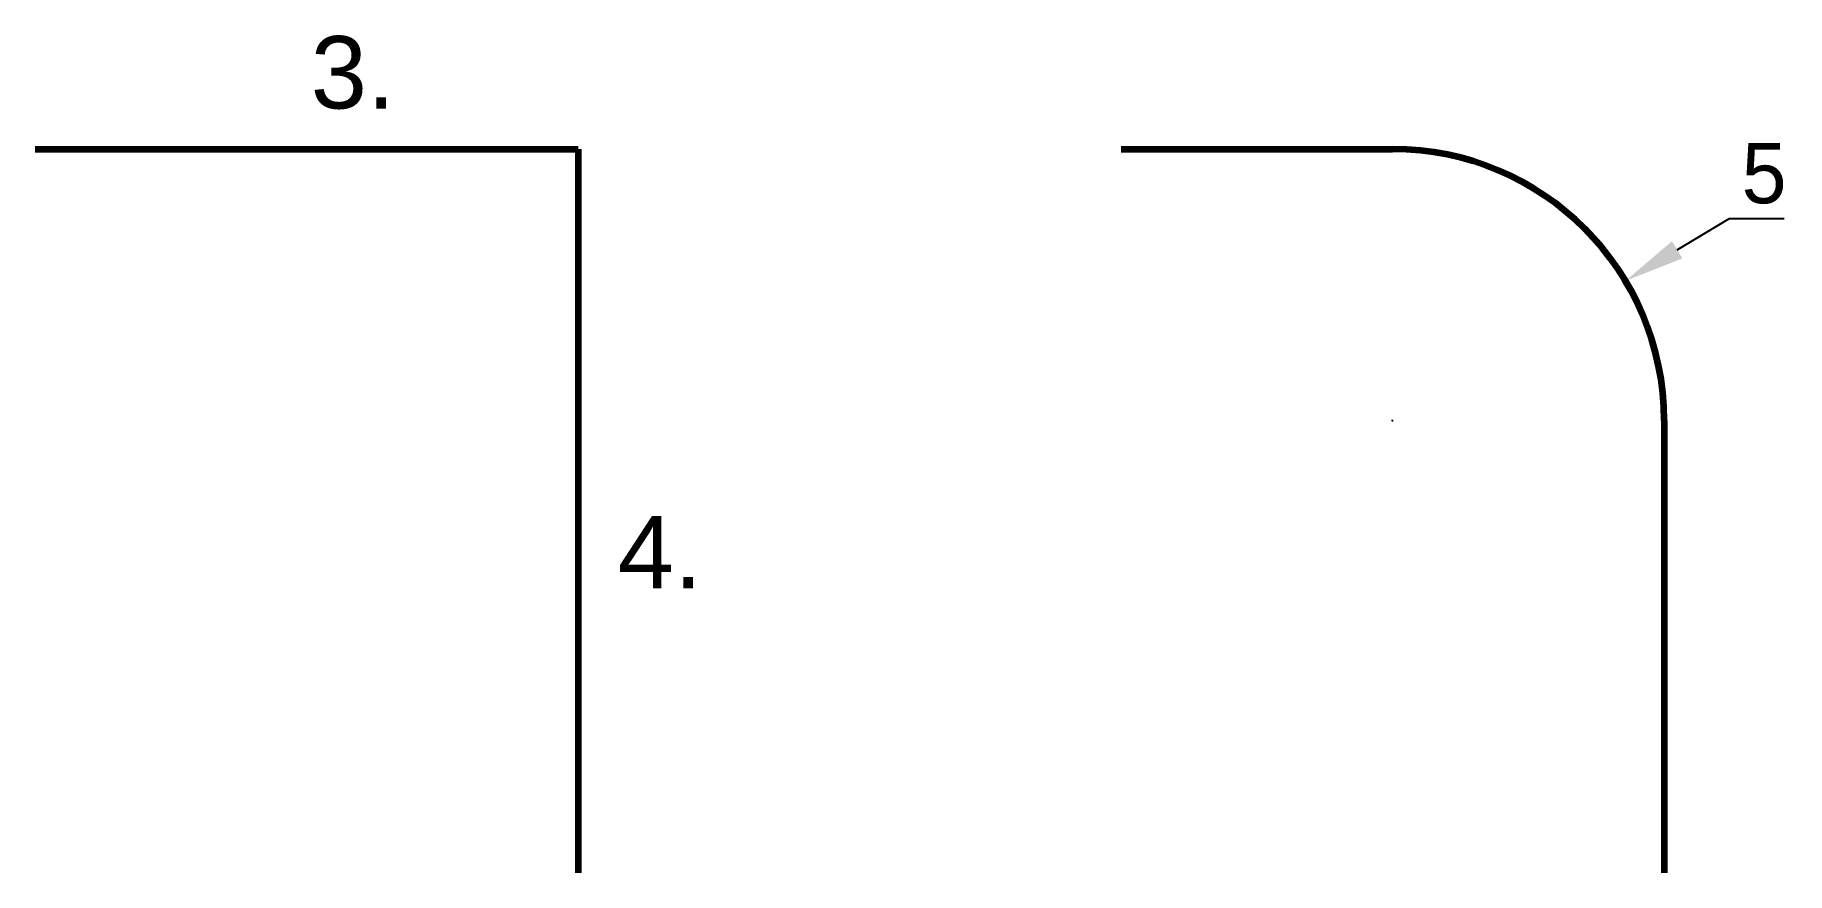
# Model space of a CAD drawing. Extents: x 0 to 290, y 0 to 139.
import ezdxf

# ---------------------------------------------------------------- set-up
doc = ezdxf.new("R2010")
doc.units = 0
doc.layers.get('0').update_dxf_attribs({"lineweight": 13})
doc.layers.add('construction', color=7, linetype='Continuous', lineweight=100)
doc.layers.add('dimensions', color=5, linetype='Continuous', lineweight=35)
doc.styles.add('textstyle0', font='')
doc.styles.add('textstyle1', font='')
doc.styles.get('textstyle0').set_extended_font_data('Arial')
doc.styles.get('textstyle1').set_extended_font_data('Arial')
doc.dimstyles.new('QCADDimStyle', dxfattribs={"dimtxt": 10, "dimasz": 10, "dimexe": 5, "dimexo": 2.5, "dimgap": 2.5, "dimtad": 1, "dimtoh": 1, "dimdec": 4, "dimzin": 0, "dimdsep": 46, "dimtxsty": 'Standard', "dimcen": 0.09, "dimadec": 0, "dimazin": 0, "dimtfac": 1, "dimtdec": 4, "dimtofl": 0, "dimtmove": 0, "dimatfit": 3, "dimfxl": 1, "dimtolj": 1, "dimtzin": 0, "dimarcsym": 0})

# ---------------------------------------------------------------- blocks, each defined once
blk = doc.blocks.new('*D1')
at = {"layer": 'Defpoints', "color": 0}
for p in [(263.59, 98.15), (225, 75)]:
    blk.add_point(p, dxfattribs=at)
at = {"layer": 'dimensions', "color": 0, "lineweight": -2}
for p, q in [((272.16, 103.3), (280.74, 108.44)), ((289.9, 108.44), (280.74, 108.44)), ((224.91, 75), (225.09, 75)), ((225, 74.91), (225, 75.09))]:
    blk.add_line(p, q, dxfattribs=at)
at = {"layer": 'dimensions', "color": 0}
blk.add_solid([(271.3, 104.73), (273.02, 101.87), (263.59, 98.15)], dxfattribs=at)
at = {"layer": 'dimensions', "color": 0, "insert": (286.57, 115.94), "char_height": 10, "attachment_point": 5}
blk.add_mtext('\\A1;5', dxfattribs=at)

msp = doc.modelspace()

# ---------------------------------------------------------------- linework, layer by layer
at = {"layer": 'construction'}
for p, q in [((0, 120), (90, 120)), ((90, 120), (90, 0)), ((180, 120), (225, 120)), ((270, 75), (270, 0))]:
    msp.add_line(p, q, dxfattribs=at)
msp.add_arc((225, 75), 45, 0, 90, dxfattribs=at)

# ---------------------------------------------------------------- texts
at = {"char_height": 12, "attachment_point": 1}
for s, insert, style in [('3.', (45.69184, 138.72437), 'textstyle0'), ('4.', (96.58795, 59.18083), 'textstyle1')]:
    msp.add_mtext(s, dxfattribs=dict(at, insert=insert, style=style))

# ---------------------------------------------------------------- dimensions: what is measured, and where the dimension line sits
at = {"layer": 'dimensions'}
dim = msp.add_radius_dim(center=(225, 75), mpoint=(263.58718, 98.15231), text='5', dimstyle='QCADDimStyle', override={"dimtxt": 10, "dimasz": 10, "dimexe": 5, "dimexo": 2.5, "dimgap": 2.5, "dimzin": 8, "dimclrd": 0, "dimclre": 0, "dimclrt": 0, "dimazin": 2, "dimtmove": 2}, dxfattribs=at)
dim.commit()
dim.dimension.update_dxf_attribs({"geometry": '*D1', "text_midpoint": (286.57037, 115.94222)})

doc.saveas('drawing.dxf')
